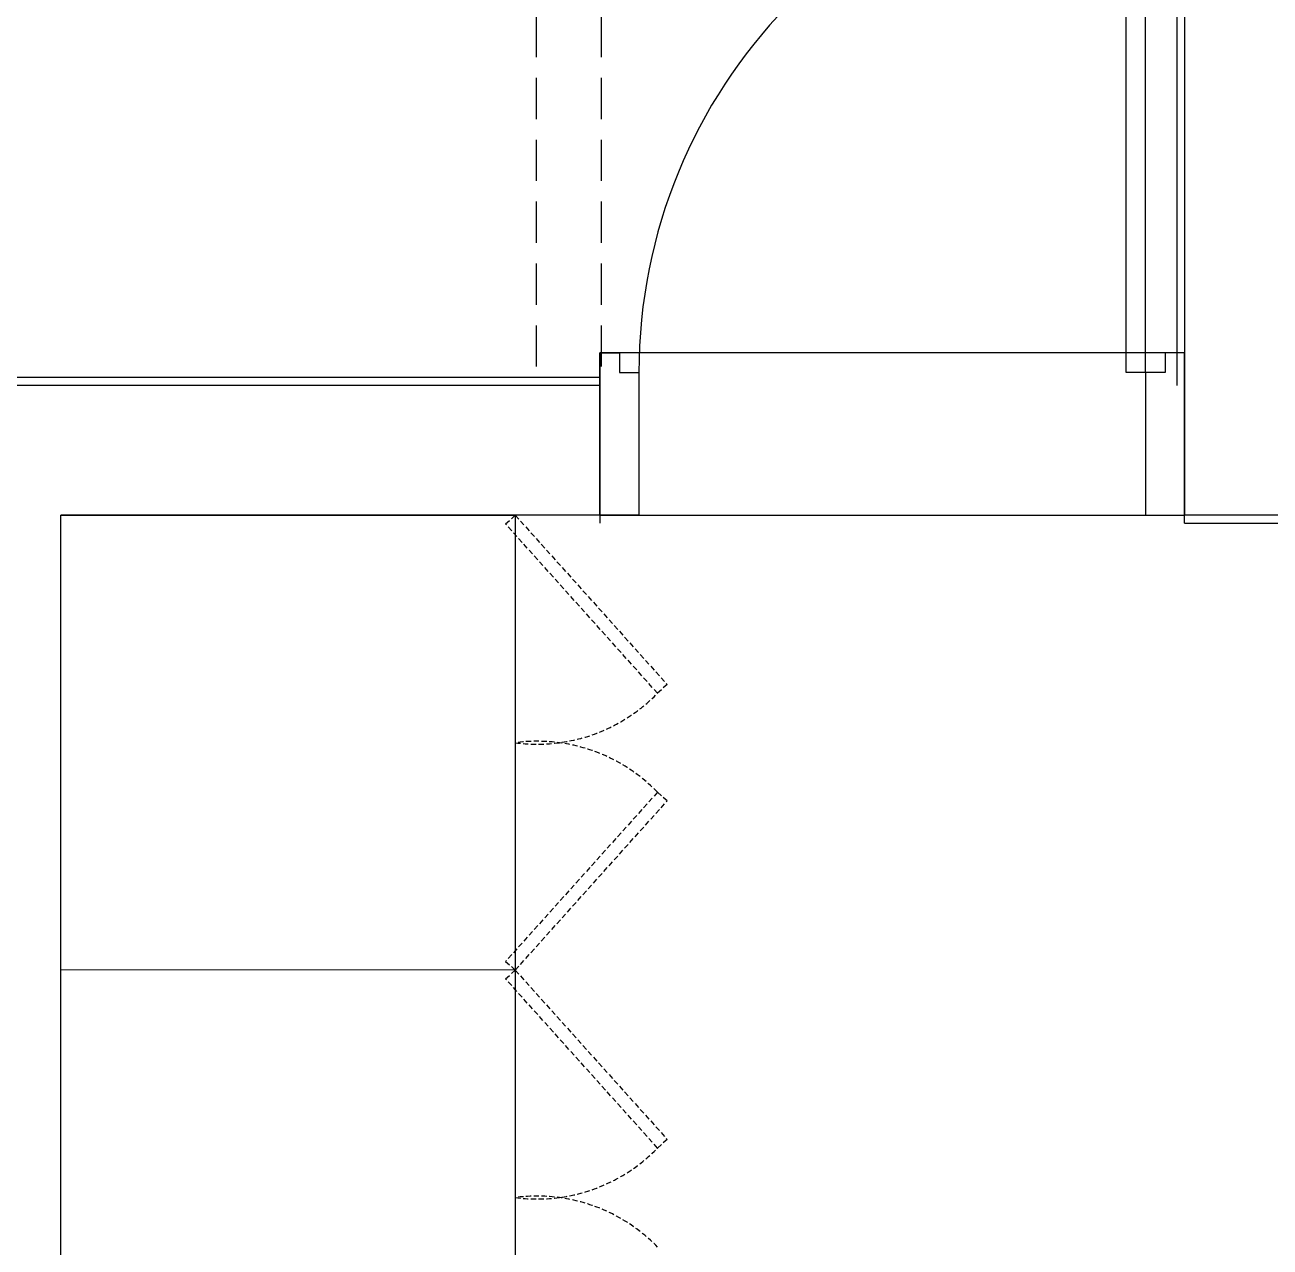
# Model space of a CAD drawing. Header units: millimetres. Extents: x -551172 to 232469, y -3435 to 261611.
# Drawn here: x 30616 to 32533, y 105679 to 107560 of the extents above; entities that cross this region are included whole.
import ezdxf

# ---------------------------------------------------------------- set-up
doc = ezdxf.new("R2010")
doc.units = ezdxf.units.MM
doc.header["$LTSCALE"] = 10
doc.linetypes.add('DH-HID2', pattern=[1.2, 0.8, -0.4])
doc.linetypes.add('HIDDEN', pattern=[9.525, 6.35, -3.175])
for name, color, linetype in [('06-FUR', 6, 'Continuous'), ('C-FIN', 5, 'Continuous'), ('F-FIN', 5, 'Continuous'), ('F-PAT', 250, 'Continuous'), ('FU-FURM', 251, 'DH-HID2'), ('도면층2', 2, 'Continuous'), ('도면층4', 4, 'Continuous'), ('도면층5', 5, 'Continuous')]:
    doc.layers.add(name, color=color, linetype=linetype)

msp = doc.modelspace()

# ---------------------------------------------------------------- linework, layer by layer
at = {"layer": '06-FUR'}
for p, q in [((31371, 106105.6), (30671.4, 106105.3)), ((31371, 106105.3), (31371, 105405.3))]:
    msp.add_line(p, q, dxfattribs=at)
msp.add_lwpolyline([(30671.4, 106805.3), (31371, 106805.3), (31371, 105405.3), (30671.4, 105405.3)], close=True, dxfattribs=at)
at = {"layer": 'C-FIN'}
for p, q in [((31501.4, 106805.3), (31501.4, 106793.3)), ((32401.4, 106793.3), (32401.4, 106805.3))]:
    msp.add_line(p, q, dxfattribs=at)
at = {"layer": 'F-FIN'}
for p, q in [((32389.4, 110543.3), (32389.4, 107005.3)), ((31501.4, 107017.3), (29809.4, 107017.3))]:
    msp.add_line(p, q, dxfattribs=at)
msp.add_lwpolyline([(32401.4, 106793.3), (32751.4, 106793.3), (32751.4, 110755.3)], dxfattribs=at)
at = {"layer": 'F-PAT', "color": 8, "linetype": 'HIDDEN'}
for p, q in [((31403.7, 107034.1), (31403.7, 110409.4)), ((31503.7, 107034.1), (31503.7, 110409.4))]:
    msp.add_line(p, q, dxfattribs=at)
at = {"layer": 'FU-FURM'}
for points in [[(31604.8, 106544.9), (31590, 106531.5), (31356.1, 106791.9), (31371, 106805.3)], [(31604.8, 106365.7), (31590, 106379.1), (31356.1, 106118.7), (31371, 106105.3)], [(31604.8, 105844.9), (31590, 105831.5), (31356.1, 106091.9), (31371, 106105.3)]]:
    msp.add_lwpolyline(points, close=True, dxfattribs=at)
for centre, start, end in [((31404.7, 106711.2), 262.5019, 315.8835), ((31404.7, 106199.4), 44.1165, 97.4981), ((31404.7, 106011.2), 262.5019, 315.8835), ((31404.7, 105499.4), 44.1165, 97.4981)]:
    msp.add_arc(centre, 258.1, start, end, dxfattribs=at)
at = {"layer": '도면층2'}
for p, q in [((32401.4, 110555.3), (32401.4, 107005.3)), ((31501.4, 107005.3), (29821.4, 107005.3)), ((31501.4, 107005.3), (31501.4, 106805.3)), ((32401.4, 107005.3), (32401.4, 106805.3)), ((30671.4, 105405.3), (30671.4, 106805.3)), ((31501.4, 106805.3), (30671.4, 106805.3)), ((32601.4, 106805.3), (32401.4, 106805.3))]:
    msp.add_line(p, q, dxfattribs=at)
at = {"layer": '도면층4'}
for p, q in [((32311.4, 107025.3), (32311.4, 107834.7)), ((32341.4, 107025.3), (32341.4, 107835.3)), ((32401.4, 107055.3), (31501.4, 107055.3)), ((31501.4, 107055.3), (31501.4, 106805.3)), ((32401.4, 106805.3), (32401.4, 107055.3)), ((32401.4, 107055.3), (32401.4, 106805.3)), ((32341.4, 107025.3), (32311.4, 107025.3)), ((31501.4, 106805.3), (32401.4, 106805.3))]:
    msp.add_line(p, q, dxfattribs=at)
for points in [[(31501.4, 107055.3), (31531.4, 107055.3), (31531.4, 107025.3), (31561.4, 107025.3), (31561.4, 106805.3), (31531.4, 106805.3), (31531.4, 106805.3), (31501.4, 106805.3), (31501.4, 107055.3)], [(32401.4, 107055.3), (32371.4, 107055.3), (32371.4, 107025.3), (32341.4, 107025.3), (32341.4, 106805.3), (32371.4, 106805.3), (32371.4, 106805.3), (32401.4, 106805.3), (32401.4, 107055.3)]]:
    msp.add_lwpolyline(points, dxfattribs=at)
at = {"layer": '도면층5'}
msp.add_arc((32371.4, 107025.3), 810, 92.1226, 180, dxfattribs=at)

doc.saveas('drawing.dxf')
